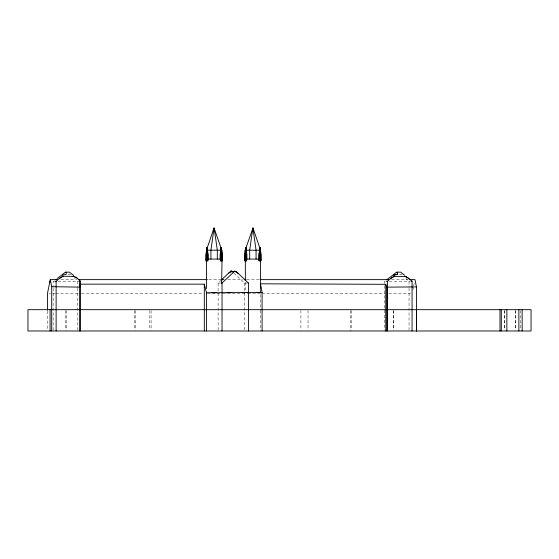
<?xml version="1.0" encoding="UTF-8"?>
<svg xmlns="http://www.w3.org/2000/svg" width="559" height="559" viewBox="0 0 559 559"><rect width="100%" height="100%" fill="white"/><g stroke="black" fill="none" stroke-linecap="round" stroke-linejoin="round"><path stroke-width="0.42" stroke-dasharray="2.79 2.1" d="M412.912 289.841L413.374 287.529M413.681 285.984L414.345 282.651M74.724 278.927L75.158 278.235M406.393 278.235L405.953 278.934L409.041 281.275L409.041 287.382M218.101 330.11L218.101 283.05L221.036 280.29M60.868 279.626L76.73 279.626M208.863 279.626L220.945 279.626M227.744 279.626L242.844 279.626M246.617 279.626L259.453 279.626M391.593 279.626L408.21 279.626M54.02 281.275L53.147 281.275L53.147 287.382M58.08 281.275L79.119 281.275M384.816 281.275L384.375 281.275L384.375 330.11M389.309 281.275L410.348 281.275M218.101 283.05L220.288 283.05M233.955 273.106L244.528 283.05L247.148 283.05M48.94 293.706L50.457 293.706M52.721 293.706L54.985 293.706M55.739 293.706L79.147 293.706M81.411 293.706L202.98 293.706M207.424 293.706L221.098 293.706M222.615 293.706L247.532 293.706M247.861 293.706L261.123 293.706M261.878 293.706L384.955 293.706M388.729 293.706L410.627 293.706M402.159 274.79L399.783 274.196L401.893 274.79M70.93 274.79L68.547 274.196L70.665 274.79M520.52 310.531L520.52 330.131M515.335 310.531L515.335 330.131M515.265 310.531L515.265 330.131M504.756 310.531L504.756 330.131M504.421 310.531L504.421 330.131M409.041 288.255L409.041 330.984M393.564 310.531L393.564 330.131M393.333 310.531L393.333 330.131M351.527 310.531L351.527 330.131M350.214 310.531L350.214 330.984M308.03 310.531L308.03 330.131M300.91 310.531L300.91 330.131M260.487 289.821L260.487 310.399M260.487 310.531L260.487 330.984M260.41 290.247L260.41 292.839M245.345 282.47L245.345 291.113M244.528 283.05L244.528 330.984M151.091 310.531L151.091 330.131M149.826 310.531L149.826 330.131M135.432 310.531L135.432 330.131M134.279 310.531L134.279 330.131M77.813 281.275L77.813 287.382M77.813 288.255L77.813 330.984M66.654 310.531L66.654 330.131M65.641 310.531L65.641 330.131M53.147 288.255L53.147 330.11M47.431 311.042L47.431 330.117"/><path stroke-width="0.84" d="M208.137 259.306L208.137 254.645L207.026 247.546L206.229 254.645L206.229 260.857M220.099 260.857L222.342 260.857L222.342 254.645L221.231 247.546L220.428 254.645L220.428 260.857M246.896 259.306L246.896 254.645L245.792 247.546L244.989 254.645L244.989 260.857M214.083 228.016L210.925 250.208L210.925 259.083M252.843 228.016L249.684 250.208L249.684 259.083M207.808 260.857L207.808 254.645L207.026 247.546L205.901 254.645L205.901 260.857L208.137 260.857M222.014 260.857L222.014 254.645L221.231 247.546L220.099 254.645L220.099 259.306M246.568 260.857L246.568 254.645L245.785 247.546L244.66 254.645L244.66 260.857L246.896 260.857M49.639 282.651L50.296 279.626L57.095 279.626M206.411 254.24L206.411 250.208L214.027 228.016L221.825 250.208L221.825 254.24M245.17 251.823L245.17 250.208L252.975 228.016L260.592 250.208L260.592 252.626M50.485 280.569L49.877 281.484L47.431 293.706L47.431 310.175M221.406 279.947L231.314 270.626L232.97 272.177M221.161 283.05L222.035 283.05L234.675 271.164L236.129 271.45L248.448 283.05L248.448 330.984M386.122 281.275L387.436 281.275L390.951 278.235L394.472 276.46L394.046 275.189L397.568 274.155L397.128 272.142M54.852 281.275L56.124 281.275L59.659 278.235L63.195 276.23M57.542 278.235L65.466 272.142L69.428 272.142L73.383 275.189L73.802 276.419L77.338 278.235M386.793 279.752L396.694 272.142L400.656 272.142L404.611 275.189M390.51 278.613L393.592 276.467L405.904 276.377L408.985 278.613M59.506 278.368L62.881 276.223L73.802 276.419M55.788 279.71L57.109 278.927M228.673 273.106L232.195 271.45L234.382 271.45M393.606 275.189L397.568 274.155M62.377 275.189L66.339 274.155L65.899 272.142M260.487 285.53L260.487 283.811L385.773 284.314L386.765 287.13L416.462 286.914L416.462 330.984M50.296 279.626L51.707 286.676L79.755 287.13L79.79 284.168L204.314 284.168L206.481 292.734L259.013 292.504M211.533 292.713L216.592 292.692M226.702 292.643L231.754 292.623M241.865 292.581L246.917 292.56M257.028 292.511L262.087 292.49L262.087 330.984M206.411 250.208L221.825 250.208M245.17 250.208L259.837 250.208M235.255 271.45L236.129 271.45M78.239 279.626L207.354 279.626M221.699 279.626L223.97 279.626M244.353 279.626L245.862 279.626M260.208 279.626L388.575 279.626M409.719 279.626L415.002 279.626L416.462 286.914M79.455 281.275L80.279 281.275L80.279 330.984M411.2 281.275L412.06 281.275L412.06 330.984M248.014 283.05L248.448 283.05M262.087 309.679L27.95 309.679L27.95 330.984L531.05 330.984L531.05 309.679L262.227 309.679M235.688 271.45L234.675 271.164L238.12 273.323M73.005 276.405L76.38 277.404L79.783 280.716M405.023 276.384L408.545 278.235L412.06 281.275M80.279 281.275L79.769 280.583M245.219 260.27L244.968 259.083L260.787 259.083L260.41 260.857L260.41 289.38M260.487 283.811L262.087 292.49M259.984 260.857L259.984 247.546L261.102 254.645L261.102 260.857L258.866 260.857L258.866 254.645L259.97 247.546L259.187 254.645L259.187 260.857M252.92 228.016L256.071 250.208L256.071 259.083M214.16 228.016L217.311 250.208L217.311 259.083M259.991 247.546L260.774 254.645L260.774 260.857M522.155 309.679L522.155 330.984M518.871 309.679L518.871 330.984M506.852 309.679L506.852 330.984M501.297 309.679L501.297 330.984M499.998 309.679L499.998 330.984M416.56 309.679L416.56 330.984M387.436 281.275L387.436 330.984M386.765 287.13L386.765 330.984M385.773 284.314L385.773 330.984M245.778 247.546L245.778 260.857M245.345 260.857L245.345 280.737M222.035 283.05L222.035 330.984M221.65 283.329L222.028 259.083L206.208 259.083L206.585 260.857L206.585 288.514M221.217 247.546L221.217 260.857M207.019 247.546L207.019 260.857M206.481 292.734L206.481 330.984M204.314 284.168L204.314 330.984M79.755 280.311L79.755 330.984M56.124 281.275L56.124 330.984M51.707 286.676L51.707 330.984M50.072 309.679L50.072 330.984"/></g></svg>
